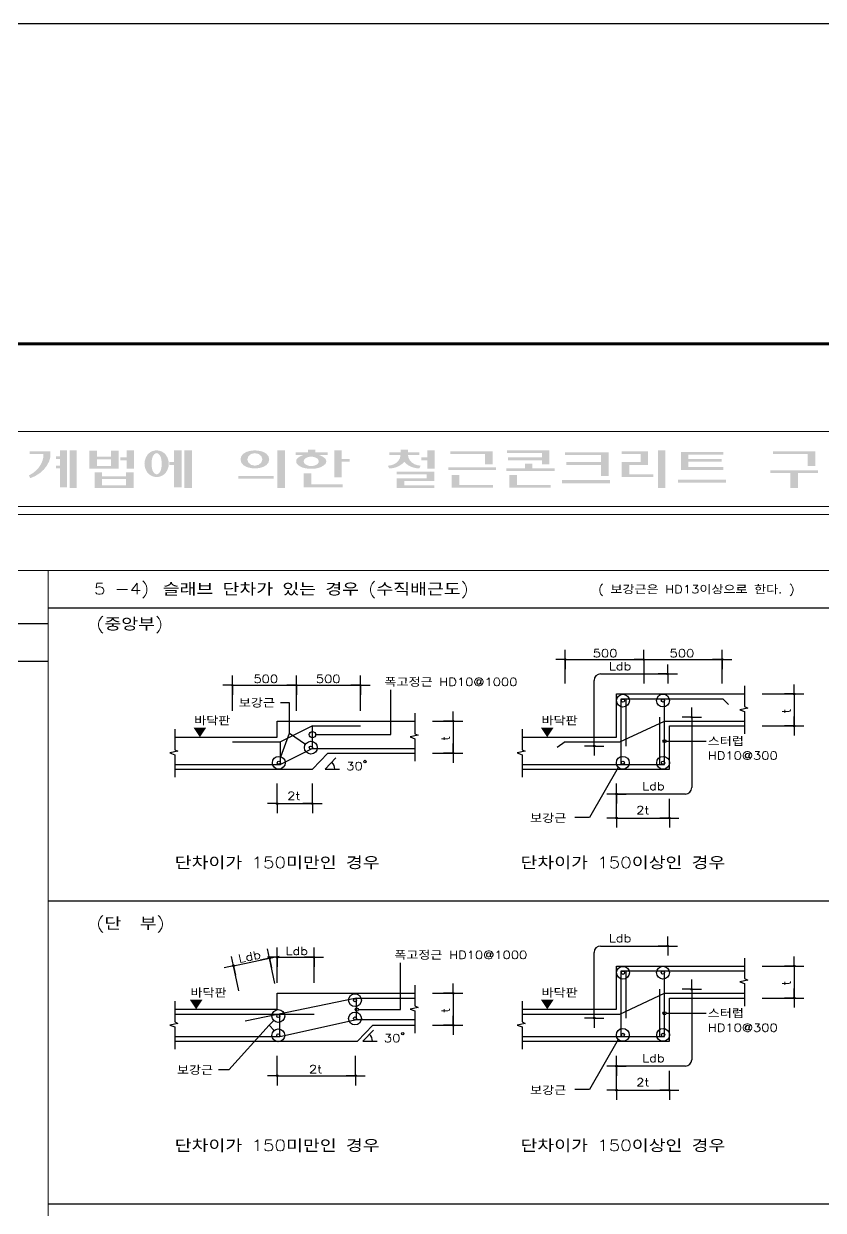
# Model space of a CAD drawing. Header units: millimetres. Extents: x 2237537 to 2823092, y 532110 to 734861.
# Drawn here: x 2669247 to 2689361, y 572188 to 602024 of the extents above; entities that cross this region are included whole.
import ezdxf
from ezdxf.lldxf.tags import DXFTag

# ---------------------------------------------------------------- set-up
doc = ezdxf.new("R2010")
doc.units = ezdxf.units.MM
doc.header["$LTSCALE"] = 300
doc.header["$MEASUREMENT"] = 0
doc.layers.get('0').update_dxf_attribs({"lineweight": 0})
for name, color, linetype in [('1', 1, 'DASHED'), ('2', 2, 'Continuous'), ('3', 3, 'Continuous'), ('4', 4, 'Continuous'), ('FORM', 4, 'Continuous'), ('hid', 7, 'DASHED2'), ('WAL', 3, 'Continuous')]:
    doc.layers.add(name, color=color, linetype=linetype)
doc.layers.add('text', color=7, linetype='Continuous', lineweight=30)
doc.layers.add('가구', color=8, linetype='Continuous', lineweight=5)
doc.styles.add('HS', font='romans__.ttf', dxfattribs={"width": 1.1, "bigfont": 'ghs'})
tags = doc.linetypes.add('DASHED', pattern=[3, 2, -1]).pattern_tags.tags
tags[6:7] = [DXFTag(74, 4), DXFTag(75, 0), DXFTag(340, '0'), DXFTag(46, 1.0), DXFTag(50, 0.0), DXFTag(44, 0.0), DXFTag(45, 0.0)]
tags[4:5] = [DXFTag(74, 4), DXFTag(75, 0), DXFTag(340, '0'), DXFTag(46, 1.0), DXFTag(50, 0.0), DXFTag(44, 0.0), DXFTag(45, 0.0)]
tags = doc.linetypes.add('DASHED2', pattern=[0.375, 0.25, -0.125]).pattern_tags.tags
tags[6:7] = [DXFTag(74, 4), DXFTag(75, 0), DXFTag(340, '0'), DXFTag(46, 1.0), DXFTag(50, 0.0), DXFTag(44, 0.0), DXFTag(45, 0.0)]
tags[4:5] = [DXFTag(74, 4), DXFTag(75, 0), DXFTag(340, '0'), DXFTag(46, 1.0), DXFTag(50, 0.0), DXFTag(44, 0.0), DXFTag(45, 0.0)]
tags = doc.linetypes.add('HIDDEN', pattern=[2, 1, -1]).pattern_tags.tags
tags[6:7] = [DXFTag(74, 4), DXFTag(75, 0), DXFTag(340, '0'), DXFTag(46, 1.0), DXFTag(50, 0.0), DXFTag(44, 0.0), DXFTag(45, 0.0)]
tags[4:5] = [DXFTag(74, 4), DXFTag(75, 0), DXFTag(340, '0'), DXFTag(46, 1.0), DXFTag(50, 0.0), DXFTag(44, 0.0), DXFTag(45, 0.0)]

# ---------------------------------------------------------------- blocks, each defined once
blk = doc.blocks.new('P')
at = {"layer": '2'}
for q in [(-600, 0), (0, 600), (600, 0), (0, -600)]:
    blk.add_line((0, 0), q, dxfattribs=at)
at = {"layer": '4'}
for radius in [50, 25]:
    blk.add_circle((0, 0), radius, dxfattribs=at)
blk = doc.blocks.new('C')
at = {"layer": '2'}
for p, q in [((0, 500), (0, -784)), ((200, -884), (-300, -984)), ((-300, -984), (0, -1096)), ((0, -784), (200, -884)), ((0, -1096), (0, -2500))]:
    blk.add_line(p, q, dxfattribs=at)
blk = doc.blocks.new('FORM')
at = {"layer": 'FORM', "flags": 128}
blk.add_lwpolyline([(162564, 26543), (159542, 26543), (159542, 23521), (162564, 23521), (162564, 58478), (159542, 58478), (159542, 55456), (162564, 55456), (162564, 58478), (115719, 58478), (115719, 55456), (118742, 55456), (118742, 58478), (115719, 58478), (115719, 23521), (118742, 23521), (118742, 26543), (115719, 26543), (115719, 23521), (162564, 23521)], dxfattribs=at)
at = {"layer": 'FORM', "const_width": 37.8}
blk.add_lwpolyline([(120245, 27347), (120245, 54452), (159038, 54452), (159038, 27347)], close=True, dxfattribs=at)

msp = doc.modelspace()

# ---------------------------------------------------------------- hatches: boundary and pattern name
at = {"layer": 'text'}
h = msp.add_hatch(color=256, dxfattribs=at)
h.paths.add_polyline_path([(2670062.3, 591147.6), (2670156.8, 591147.6), (2670156.8, 591295.3), (2670334, 591295.3), (2670334, 590369.7), (2670156.8, 590369.7), (2670156.8, 590842.4), (2670062.3, 590842.4), (2670062.3, 590911.3), (2670156.8, 590911.3), (2670156.8, 591078.7), (2670062.3, 591078.7)])
h.paths.add_polyline_path([(2670404.9, 591295.3), (2670582.2, 591295.3), (2670582.2, 590350.1), (2670523.1, 590350.1), (2670404.9, 590350.1)])
h.paths.add_polyline_path([(2669743.3, 591137.8), (2669743.3, 591206.7), (2669400.6, 591206.7), (2669400.6, 591275.6), (2669920.5, 591275.6), (2669920.5, 591137.8), (2669886.4, 591021.7), (2669829.3, 590912), (2669750.9, 590812), (2669653.3, 590724.4), (2669539.4, 590651.8), (2669412.4, 590596.2), (2669377, 590665.1), (2669472.5, 590720.8), (2669556.5, 590788.1), (2669627.1, 590865.4), (2669682.6, 590950.8), (2669721.6, 591042.3)])
h = msp.add_hatch(color=256, dxfattribs=at)
h.paths.add_polyline_path([(2670901.2, 590832.5), (2670901.2, 591285.4), (2671090.2, 591285.4), (2671090.2, 591137.8), (2671444.7, 591137.8), (2671444.7, 591285.4), (2671633.7, 591285.4), (2671633.7, 590832.5)])
h.paths.add_polyline_path([(2671090.2, 590901.4), (2671090.2, 591068.8), (2671444.7, 591068.8), (2671444.7, 590901.4)], flags=16)
h.paths.add_polyline_path([(2671834.6, 590832.5), (2671834.6, 591049.1), (2671681, 591049.1), (2671681, 591118.1), (2671834.6, 591118.1), (2671834.6, 591295.3), (2672023.6, 591295.3), (2672023.6, 590832.5)])
h.paths.add_polyline_path([(2671031.1, 590350.1), (2671031.1, 590743.9), (2671220.2, 590743.9), (2671220.2, 590645.4), (2671822.8, 590645.4), (2671822.8, 590743.9), (2672011.8, 590743.9), (2672011.8, 590350.1)])
h.paths.add_polyline_path([(2671220.2, 590419), (2671220.2, 590576.5), (2671822.8, 590576.5), (2671822.8, 590419)], flags=16)
h = msp.add_hatch(color=256, dxfattribs=at)
h.paths.add_polyline_path([(2672484.4, 591275.6), (2672518.6, 591286.4), (2672554.3, 591292.9), (2672590.8, 591295.1), (2672627.2, 591292.9), (2672662.9, 591286.4), (2672697.1, 591275.6), (2672723.1, 591263.7), (2672747.6, 591249.8), (2672770.5, 591234), (2672791.5, 591216.6), (2672810.4, 591197.6), (2672827.1, 591177.1), (2672865.3, 591108.7), (2672888.8, 591035.7), (2672896.7, 590960.5), (2672888.8, 590885.3), (2672865.3, 590812.4), (2672827.1, 590743.9), (2672810.4, 590723.5), (2672791.5, 590704.5), (2672770.5, 590687), (2672747.6, 590671.3), (2672723.1, 590657.4), (2672697.1, 590645.4), (2672662.9, 590634.7), (2672627.2, 590628.1), (2672590.8, 590625.9), (2672554.3, 590628.1), (2672518.6, 590634.7), (2672484.4, 590645.4), (2672458.5, 590657.4), (2672433.9, 590671.3), (2672411.1, 590687), (2672390.1, 590704.5), (2672371.2, 590723.5), (2672354.5, 590743.9), (2672316.2, 590812.4), (2672292.8, 590885.3), (2672284.9, 590960.5), (2672292.8, 591035.7), (2672316.2, 591108.7), (2672354.5, 591177.1), (2672371.2, 591197.6), (2672390.1, 591216.6), (2672411.1, 591234), (2672433.9, 591249.8), (2672458.5, 591263.7)])
h.paths.add_polyline_path([(2672543.5, 591206.7), (2672556.6, 591217.2), (2672572.8, 591223.9), (2672590.8, 591226.2), (2672608.7, 591223.9), (2672625, 591217.2), (2672638, 591206.7), (2672651.7, 591193.9), (2672663.9, 591180.2), (2672674.7, 591165.7), (2672683.8, 591150.4), (2672691.3, 591134.5), (2672697.1, 591118.1), (2672709.5, 591066.1), (2672717, 591013.5), (2672719.4, 590960.5), (2672717, 590907.6), (2672709.5, 590855), (2672697.1, 590803), (2672691.3, 590786.6), (2672683.8, 590770.7), (2672674.7, 590755.4), (2672663.9, 590740.8), (2672651.7, 590727.1), (2672638, 590714.4), (2672625, 590703.9), (2672608.7, 590697.1), (2672590.8, 590694.8), (2672572.8, 590697.1), (2672556.6, 590703.9), (2672543.5, 590714.4), (2672529.9, 590727.1), (2672517.6, 590740.8), (2672506.9, 590755.4), (2672497.7, 590770.7), (2672490.2, 590786.6), (2672484.4, 590803), (2672472.1, 590855), (2672464.6, 590907.6), (2672462.1, 590960.5), (2672464.6, 591013.5), (2672472.1, 591066.1), (2672484.4, 591118.1), (2672490.2, 591134.5), (2672497.7, 591150.4), (2672506.9, 591165.7), (2672517.6, 591180.2), (2672529.9, 591193.9)], flags=16)
h.paths.add_polyline_path([(2672909.8, 590931), (2672909.8, 590999.9), (2673027.9, 590999.9), (2673027.9, 591295.3), (2673217, 591295.3), (2673217, 590369.7), (2673027.9, 590369.7), (2673027.9, 590931)])
h.paths.add_polyline_path([(2673287.9, 590350.1), (2673287.9, 591295.3), (2673476.9, 591295.3), (2673476.9, 590350.1)])
h = msp.add_hatch(color=256, dxfattribs=at)
h.paths.add_polyline_path([(2674848.9, 591255.9), (2674917.3, 591277.5), (2674988.7, 591290.6), (2675061.6, 591295), (2675134.5, 591290.6), (2675205.9, 591277.5), (2675274.3, 591255.9), (2675352.4, 591211.7), (2675404.5, 591146), (2675422.7, 591068.8), (2675404.5, 590991.6), (2675352.4, 590926), (2675274.3, 590881.7), (2675205.9, 590860.2), (2675134.5, 590847.1), (2675061.6, 590842.7), (2674988.7, 590847.1), (2674917.3, 590860.2), (2674848.9, 590881.7), (2674770.8, 590926), (2674718.7, 590991.6), (2674700.4, 591068.8), (2674718.7, 591146), (2674770.8, 591211.7)])
h.paths.add_polyline_path([(2674872.5, 591068.8), (2674897.9, 591147.6), (2674967.1, 591205.3), (2675061.6, 591226.4), (2675156.1, 591205.3), (2675225.3, 591147.6), (2675250.6, 591068.8), (2675225.3, 590990.1), (2675156.1, 590932.4), (2675061.6, 590911.3), (2674967.1, 590932.4), (2674897.9, 590990.1)], flags=16)
h.paths.add_polyline_path([(2674648, 590586.4), (2674648, 590655.3), (2675534.2, 590655.3), (2675534.2, 590586.4)])
h.paths.add_polyline_path([(2675628.7, 590350.1), (2675628.7, 591295.3), (2675817.8, 591295.3), (2675817.8, 590350.1)])
h = msp.add_hatch(color=256, dxfattribs=at)
h.paths.add_polyline_path([(2676278.6, 591177.1), (2676089.5, 591177.1), (2676089.5, 591246.1), (2676396.7, 591246.1), (2676396.7, 591315), (2676585.8, 591315), (2676585.8, 591246.1), (2676893, 591246.1), (2676893, 591177.1), (2676680.3, 591177.1), (2676709.1, 591166.7), (2676736.9, 591154.4), (2676763.4, 591140.4), (2676788.5, 591124.7), (2676812, 591107.3), (2676833.9, 591088.5), (2676846.8, 591066.9), (2676854.7, 591043.6), (2676857.3, 591019.6), (2676854.7, 590995.5), (2676846.8, 590972.3), (2676833.9, 590950.7), (2676808.5, 590929.6), (2676781.3, 590910.2), (2676752.3, 590892.7), (2676721.7, 590877.1), (2676689.8, 590863.6), (2676656.7, 590852.2), (2676592.3, 590840.4), (2676526.8, 590833.9), (2676460.8, 590832.8), (2676395.1, 590837.2), (2676330.2, 590847), (2676266.8, 590862.1), (2676239.7, 590872.5), (2676213.8, 590884.8), (2676189.2, 590898.9), (2676166.1, 590914.7), (2676144.6, 590932), (2676125, 590950.7), (2676112.1, 590972.3), (2676104.2, 590995.5), (2676101.5, 591019.6), (2676104.2, 591043.6), (2676112.1, 591066.9), (2676125, 591088.5), (2676146.3, 591107.8), (2676169.6, 591125.5), (2676194.6, 591141.4), (2676221.3, 591155.4), (2676249.4, 591167.3)])
h.paths.add_polyline_path([(2676337.6, 591098.4), (2676381.2, 591119.7), (2676429.2, 591133), (2676479.4, 591137.4), (2676529.7, 591133), (2676577.7, 591119.7), (2676621.2, 591098.4), (2676646.4, 591076.6), (2676662.6, 591049.5), (2676668.1, 591019.6), (2676662.6, 590989.7), (2676646.4, 590962.6), (2676621.2, 590940.8), (2676577.7, 590919.5), (2676529.7, 590906.2), (2676479.4, 590901.8), (2676429.2, 590906.2), (2676381.2, 590919.5), (2676337.6, 590940.8), (2676312.4, 590962.6), (2676296.3, 590989.7), (2676290.8, 591019.6), (2676296.3, 591049.5), (2676312.4, 591076.6)], flags=16)
h.paths.add_polyline_path([(2677058.4, 590615.9), (2677058.4, 591295.3), (2677247.4, 591295.3), (2677247.4, 591078.7), (2677448.3, 591078.7), (2677448.3, 591009.8), (2677247.4, 591009.8), (2677247.4, 590615.9)])
h.paths.add_polyline_path([(2676290.4, 590714.4), (2676479.4, 590714.4), (2676479.4, 590438.7), (2677271.1, 590438.7), (2677271.1, 590369.7), (2676290.4, 590369.7)])
h = msp.add_hatch(color=256, dxfattribs=at)
h.paths.add_polyline_path([(2679399.2, 590832.5), (2679399.2, 591049.1), (2679245.6, 591049.1), (2679245.6, 591118.1), (2679399.2, 591118.1), (2679399.2, 591295.3), (2679588.3, 591295.3), (2679588.3, 590832.5)])
h.paths.add_polyline_path([(2678631.2, 590694.7), (2678631.2, 590763.6), (2679576.4, 590763.6), (2679576.4, 590527.3), (2678820.3, 590527.3), (2678820.3, 590419), (2679576.4, 590419), (2679576.4, 590350.1), (2678631.2, 590350.1), (2678631.2, 590596.2), (2679387.4, 590596.2), (2679387.4, 590694.7)])
h.paths.add_polyline_path([(2678725.7, 591177.1), (2678442.2, 591177.1), (2678442.2, 591246.1), (2678725.7, 591246.1), (2678725.7, 591315), (2678914.8, 591315), (2678914.8, 591246.1), (2679198.4, 591246.1), (2679198.4, 591177.1), (2678914.8, 591177.1), (2678927.1, 591108.9), (2678959.6, 591045.4), (2679010.2, 590990.8), (2679075.8, 590948.6), (2679151.9, 590921.5), (2679233.8, 590911.3), (2679198.4, 590842.4), (2679124.6, 590847.9), (2679052.8, 590863.1), (2678984.8, 590887.6), (2678922.4, 590920.8), (2678867, 590961.9), (2678820.3, 591009.8), (2678773.5, 590961.9), (2678718.2, 590920.8), (2678655.7, 590887.6), (2678587.8, 590863.1), (2678516, 590847.9), (2678442.2, 590842.4), (2678406.7, 590911.3), (2678488.6, 590921.5), (2678564.8, 590948.6), (2678630.3, 590990.8), (2678680.9, 591045.4), (2678713.5, 591108.9)])
h = msp.add_hatch(color=256, dxfattribs=at)
h.paths.add_polyline_path([(2679978.2, 591206.7), (2679978.2, 591275.6), (2681041.6, 591275.6), (2681041.6, 590940.8), (2680852.5, 590940.8), (2680852.5, 591206.7)])
h.paths.add_polyline_path([(2679930.9, 590803), (2679930.9, 590871.9), (2681124.3, 590871.9), (2681124.3, 590803)])
h.paths.add_polyline_path([(2680013.6, 590359.9), (2680013.6, 590675), (2680202.7, 590675), (2680202.7, 590428.8), (2681053.4, 590428.8), (2681053.4, 590359.9)])
h = msp.add_hatch(color=256, dxfattribs=at)
h.paths.add_polyline_path([(2681407.8, 591226.4), (2681407.8, 591295.3), (2682471.2, 591295.3), (2682471.2, 590940.8), (2682282.2, 590940.8), (2682282.2, 591049.1), (2681431.5, 591049.1), (2681431.5, 591118.1), (2682282.2, 591118.1), (2682282.2, 591226.4)])
h.paths.add_polyline_path([(2681384.2, 590773.4), (2681384.2, 590842.4), (2681856.8, 590842.4), (2681856.8, 590960.5), (2682045.9, 590960.5), (2682045.9, 590842.4), (2682601.2, 590842.4), (2682601.2, 590773.4)])
h.paths.add_polyline_path([(2681466.9, 590359.9), (2681466.9, 590675), (2681656, 590675), (2681656, 590428.8), (2682506.7, 590428.8), (2682506.7, 590359.9)])
h = msp.add_hatch(color=256, dxfattribs=at)
h.paths.add_polyline_path([(2682861.1, 591177.1), (2682861.1, 591246.1), (2683960, 591246.1), (2683960, 590655.3), (2683770.9, 590655.3), (2683770.9, 590931), (2682896.6, 590931), (2682896.6, 590999.9), (2683770.9, 590999.9), (2683770.9, 591177.1)])
h.paths.add_polyline_path([(2682790.2, 590468.2), (2682790.2, 590547), (2683995.4, 590547), (2683995.4, 590468.2)])
h = msp.add_hatch(color=256, dxfattribs=at)
h.paths.add_polyline_path([(2684290.8, 590625.7), (2684290.8, 590999.9), (2684763.4, 590999.9), (2684763.4, 591206.7), (2684290.8, 591206.7), (2684290.8, 591275.6), (2684952.5, 591275.6), (2684952.5, 590931), (2684479.8, 590931), (2684479.8, 590694.7), (2685082.4, 590694.7), (2685082.4, 590625.7)])
h.paths.add_polyline_path([(2685200.6, 590350.1), (2685200.6, 591295.3), (2685389.6, 591295.3), (2685389.6, 590350.1)])
h = msp.add_hatch(color=256, dxfattribs=at)
h.paths.add_polyline_path([(2685779.5, 590803), (2685779.5, 591255.9), (2686842.9, 591255.9), (2686842.9, 591187), (2685968.6, 591187), (2685968.6, 591078.7), (2686807.5, 591078.7), (2686807.5, 591009.8), (2685968.6, 591009.8), (2685968.6, 590881.7), (2686842.9, 590881.7), (2686842.9, 590803)])
h.paths.add_polyline_path([(2685708.6, 590487.9), (2685708.6, 590556.8), (2686913.8, 590556.8), (2686913.8, 590487.9)])
h = msp.add_hatch(color=256, dxfattribs=at)
h.paths.add_polyline_path([(2688096.7, 591206.7), (2688096.7, 591275.6), (2689160.1, 591275.6), (2689160.1, 590901.4), (2688971.1, 590901.4), (2688971.1, 591206.7)])
h.paths.add_polyline_path([(2688025.8, 590724.2), (2688025.8, 590793.1), (2689231, 590793.1), (2689231, 590724.2), (2688722.9, 590724.2), (2688722.9, 590350.1), (2688533.9, 590350.1), (2688533.9, 590724.2)])

# ---------------------------------------------------------------- linework, layer by layer
for p, q in [((2712465.4, 589685.9, -1000), (2646873.3, 589685.9, -1000)), ((2712465.4, 588273.2, -1000), (2646873.3, 588273.2, -1000)), ((2669862.3, 541857.8, -1000), (2669862.3, 588273.2, -1000))]:
    msp.add_line(p, q)
at = {"layer": '1', "color": 7}
for p, q in [((2692434.3, 587331.3, -1000), (2669862.3, 587331.3, -1000)), ((2669862.3, 586931, -1000), (2646873.3, 586931, -1000)), ((2669862.3, 585989.2, -1000), (2646873.3, 585989.2, -1000)), ((2669862.3, 572349.3, -1000), (2692434.3, 572349.3, -1000))]:
    msp.add_line(p, q, dxfattribs=at)
at = {"layer": '2'}
for p, q in [((2682871.1, 585432.6, -1000), (2682871.1, 586036.6, -1000)), ((2682871.1, 586036.6, -1000), (2686817, 586036.6, -1000)), ((2684844.1, 586036.6, -1000), (2684844.1, 585432.6, -1000)), ((2686817, 585432.6, -1000), (2686817, 586036.6, -1000)), ((2674496.2, 584748.1, -1000), (2674496.2, 585392.4, -1000)), ((2674496.2, 585392.4, -1000), (2677717.3, 585392.4, -1000)), ((2676106.8, 584748.1, -1000), (2676106.8, 585392.4, -1000)), ((2677717.3, 584748.1, -1000), (2677717.3, 585392.4, -1000)), ((2683595.9, 583862.3, -1000), (2683595.9, 585513.2, -1000)), ((2683756.9, 585674.2, -1000), (2685448, 585674.2, -1000)), ((2678482.3, 584148.4, -1000), (2678482.3, 585271.6, -1000)), ((2684159.6, 584084.2, -1000), (2684159.6, 585171.3, -1000)), ((2684159.6, 585171.3, -1000), (2687380.7, 585171.3, -1000)), ((2687380.7, 585372.7, -1000), (2687380.7, 584855.7, -1000)), ((2687823.6, 585171.3, -1000), (2688628.9, 585171.3, -1000)), ((2688628.9, 585171.3, -1000), (2688628.9, 584366.1, -1000)), ((2675930, 584949.5, -1000), (2675704.1, 584949.5, -1000)), ((2675930, 584184.2, -1000), (2675930, 584949.5, -1000)), ((2687461.2, 584815.4, -1000), (2687259.9, 584775.2, -1000)), ((2687380.7, 584855.7, -1000), (2687461.2, 584815.4, -1000)), ((2675623.6, 584486.8, -1000), (2679086.3, 584486.8, -1000)), ((2675623.6, 584084.2, -1000), (2675623.6, 584486.8, -1000)), ((2679086.3, 584688.2, -1000), (2679086.3, 584171.2, -1000)), ((2679529.2, 584486.8, -1000), (2680052.6, 584486.8, -1000)), ((2680052.6, 584486.8, -1000), (2680052.6, 583681.6, -1000)), ((2686052, 584587.1, -1000), (2686052, 582815.5, -1000)), ((2687259.9, 584775.2, -1000), (2687380.7, 584729.9, -1000)), ((2687380.7, 584729.9, -1000), (2687380.7, 584164.7, -1000)), ((2675718.1, 583591.6, -1000), (2675930, 584184.2, -1000)), ((2675930, 584184.2, -1000), (2676337.6, 583910.5, -1000)), ((2681784, 584285.5, -1000), (2681784, 583768.6, -1000)), ((2685488.3, 584366.1, -1000), (2687380.7, 584366.1, -1000)), ((2685488.3, 583278.9, -1000), (2685488.3, 584366.1, -1000)), ((2687823.6, 584366.1, -1000), (2688628.9, 584366.1, -1000)), ((2676589.9, 584148.4, -1000), (2678482.3, 584148.4, -1000)), ((2679166.8, 584130.9, -1000), (2678965.5, 584090.7, -1000)), ((2678965.5, 584090.7, -1000), (2679086.3, 584045.4, -1000)), ((2679086.3, 584171.2, -1000), (2679166.8, 584130.9, -1000)), ((2679086.3, 584045.4, -1000), (2679086.3, 583480.2, -1000)), ((2685407.8, 583983.1, -1000), (2686414.4, 583983.1, -1000)), ((2676509.4, 583278.9, -1000), (2676894.9, 583681.6, -1000)), ((2676894.9, 583681.6, -1000), (2679086.3, 583681.6, -1000)), ((2679529.2, 583681.6, -1000), (2680052.6, 583681.6, -1000)), ((2681864.5, 583728.3, -1000), (2681663.2, 583688, -1000)), ((2681663.2, 583688, -1000), (2681784, 583642.7, -1000)), ((2681784, 583768.6, -1000), (2681864.5, 583728.3, -1000)), ((2681784, 583642.7, -1000), (2681784, 583077.6, -1000)), ((2676831.5, 583278.9, -1000), (2677101.4, 583560.8, -1000)), ((2684204.5, 583325.7, -1000), (2683478.7, 582066.9, -1000)), ((2673046.7, 583278.9, -1000), (2676509.4, 583278.9, -1000)), ((2676831.5, 583278.9, -1000), (2677193.9, 583278.9, -1000)), ((2681784, 583278.9, -1000), (2685488.3, 583278.9, -1000)), ((2675623.6, 582412.8, -1000), (2675623.6, 582916.5, -1000)), ((2676509.4, 582412.8, -1000), (2676509.4, 582916.5, -1000)), ((2684159.6, 582050.4, -1000), (2684159.6, 582916.5, -1000)), ((2675704.1, 582412.8, -1000), (2676509.4, 582412.8, -1000)), ((2685890.9, 582654.4, -1000), (2684159.6, 582654.4, -1000)), ((2685488.3, 582050.4, -1000), (2685488.3, 582533.6, -1000)), ((2683478.7, 582066.9, -1000), (2683110, 582066.9, -1000)), ((2684240.1, 582050.4, -1000), (2685488.3, 582050.4, -1000)), ((2683756.9, 578832.4, -1000), (2685448, 578832.4, -1000)), ((2674525.9, 578335.7, -1000), (2675432.5, 578524.6, -1000)), ((2675563.9, 577893.9, -1000), (2675432.5, 578524.6, -1000)), ((2675623.6, 578550.6, -1000), (2676549.7, 578550.6, -1000)), ((2675623.6, 577906.3, -1000), (2675623.6, 578550.6, -1000)), ((2676549.7, 577906.3, -1000), (2676549.7, 578550.6, -1000)), ((2683595.9, 577020.5, -1000), (2683595.9, 578671.4, -1000)), ((2687380.7, 578530.9, -1000), (2687380.7, 578013.9, -1000)), ((2674657.2, 577705, -1000), (2674525.9, 578335.7, -1000)), ((2678729.3, 577235.7, -1000), (2678729.3, 578408.2, -1000)), ((2684159.6, 577242.4, -1000), (2684159.6, 578329.5, -1000)), ((2684159.6, 578329.5, -1000), (2687380.7, 578329.5, -1000)), ((2687823.6, 578329.5, -1000), (2688628.9, 578329.5, -1000)), ((2688628.9, 578329.5, -1000), (2688628.9, 577524.3, -1000)), ((2687461.2, 577973.6, -1000), (2687259.9, 577933.4, -1000)), ((2687259.9, 577933.4, -1000), (2687380.7, 577888.1, -1000)), ((2687380.7, 578013.9, -1000), (2687461.2, 577973.6, -1000)), ((2675623.6, 577242.4, -1000), (2675623.6, 577645.1, -1000)), ((2675623.6, 577645.1, -1000), (2679086.3, 577645.1, -1000)), ((2679086.3, 577846.4, -1000), (2679086.3, 577329.4, -1000)), ((2679529.2, 577645.1, -1000), (2680052.6, 577645.1, -1000)), ((2680052.6, 577645.1, -1000), (2680052.6, 576839.8, -1000)), ((2686052, 577745.3, -1000), (2686052, 575973.7, -1000)), ((2687380.7, 577888.1, -1000), (2687380.7, 577322.9, -1000)), ((2673046.7, 577443.7, -1000), (2673046.7, 576926.8, -1000)), ((2679086.3, 577329.4, -1000), (2679166.8, 577289.1, -1000)), ((2681784, 577443.7, -1000), (2681784, 576926.8, -1000)), ((2685488.3, 576437.1, -1000), (2685488.3, 577524.3, -1000)), ((2685488.3, 577524.3, -1000), (2687380.7, 577524.3, -1000)), ((2687823.6, 577524.3, -1000), (2688628.9, 577524.3, -1000)), ((2677667.8, 577235.7, -1000), (2678729.3, 577235.7, -1000)), ((2679166.8, 577289.1, -1000), (2678965.5, 577248.9, -1000)), ((2678965.5, 577248.9, -1000), (2679086.3, 577203.6, -1000)), ((2679086.3, 577203.6, -1000), (2679086.3, 576638.4, -1000)), ((2685407.8, 577141.3, -1000), (2686414.4, 577141.3, -1000)), ((2673127.2, 576886.5, -1000), (2672925.9, 576846.2, -1000)), ((2672925.9, 576846.2, -1000), (2673046.7, 576800.9, -1000)), ((2673046.7, 576926.8, -1000), (2673127.2, 576886.5, -1000)), ((2673046.7, 576800.9, -1000), (2673046.7, 576235.8, -1000)), ((2675423.2, 576840.4, -1000), (2674407.5, 575718.1, -1000)), ((2675538.3, 576957.3, -1000), (2675423.2, 576840.4, -1000)), ((2675423.2, 576840.4, -1000), (2675543.6, 576706.3, -1000)), ((2677645.3, 576437.1, -1000), (2678030.8, 576839.8, -1000)), ((2678030.8, 576839.8, -1000), (2679086.3, 576839.8, -1000)), ((2679529.2, 576839.8, -1000), (2680052.6, 576839.8, -1000)), ((2681864.5, 576886.5, -1000), (2681663.2, 576846.2, -1000)), ((2681663.2, 576846.2, -1000), (2681784, 576800.9, -1000)), ((2681784, 576926.8, -1000), (2681864.5, 576886.5, -1000)), ((2681784, 576800.9, -1000), (2681784, 576235.8, -1000)), ((2673046.7, 576437.1, -1000), (2677645.3, 576437.1, -1000)), ((2677779.9, 576437.1, -1000), (2678049.7, 576719, -1000)), ((2677779.9, 576437.1, -1000), (2678142.2, 576437.1, -1000)), ((2681784, 576437.1, -1000), (2685488.3, 576437.1, -1000)), ((2684204.5, 576483.9, -1000), (2683478.7, 575225.1, -1000)), ((2675623.6, 575571, -1000), (2675623.6, 576074.8, -1000)), ((2677596.5, 575571, -1000), (2677596.5, 576074.8, -1000)), ((2684159.6, 575208.6, -1000), (2684159.6, 576074.8, -1000)), ((2674407.5, 575718.1, -1000), (2674146.7, 575718.1, -1000)), ((2675704.1, 575571, -1000), (2677596.5, 575571, -1000)), ((2685890.9, 575812.6, -1000), (2684159.6, 575812.6, -1000)), ((2685488.3, 575208.6, -1000), (2685488.3, 575691.8, -1000)), ((2683478.7, 575225.1, -1000), (2683110, 575225.1, -1000)), ((2684240.1, 575208.6, -1000), (2685488.3, 575208.6, -1000))]:
    msp.add_line(p, q, dxfattribs=at)
at = {"layer": '2', "elevation": -1000}
for points in [[(2673679.7, 584084.2, 0, 322.1, 0), (2673679.7, 584325.8, 322.1, 322.1, 0)], [(2682417, 584084.2, 0, 322.1, 0), (2682417, 584325.8, 322.1, 322.1, 0)], [(2673584.9, 577242.4, 0, 322.1, 0), (2673584.9, 577484, 322.1, 322.1, 0)], [(2682417, 577242.4, 0, 322.1, 0), (2682417, 577484, 322.1, 322.1, 0)]]:
    msp.add_lwpolyline(points, format="xyseb", dxfattribs=at)
for points in [[(2673046.7, 584084.2), (2675623.6, 584084.2)], [(2681784, 584084.2), (2684159.6, 584084.2)], [(2673046.7, 577242.4), (2675623.6, 577242.4)], [(2681784, 577242.4), (2684159.6, 577242.4)]]:
    msp.add_lwpolyline(points, dxfattribs=at)
at = {"layer": '2', "linetype": 'HIDDEN'}
msp.add_circle((2676509.4, 584148.4, -1000), 80.5, dxfattribs=at)
at = {"layer": '2'}
for centre in [(2685367.5, 583983.1, -1000), (2677627.6, 577235.7, -1000), (2685367.5, 577141.3, -1000)]:
    msp.add_circle(centre, 40.3, dxfattribs=at)
for centre, radius, start, end in [((2683756.9, 585513.2, -1000), 161.1, 90, 180), ((2676831.5, 583278.9, -1000), 241.6, 0, 46.24666), ((2685890.9, 582815.5, -1000), 161.1, 270, 0), ((2683756.9, 578671.4, -1000), 161.1, 90, 180), ((2677779.9, 576437.1, -1000), 241.6, 0, 46.24666), ((2685890.9, 575973.7, -1000), 161.1, 270, 0)]:
    msp.add_arc(centre, radius, start, end, dxfattribs=at)
at = {"layer": '3', "color": 7}
msp.add_line((2669862.3, 579972.7, -1000), (2692434.3, 579972.7, -1000), dxfattribs=at)
at = {"layer": '4'}
for p, q in [((2684280.4, 583399.7, -1000), (2684280.4, 585050.5, -1000)), ((2684280.4, 585050.5, -1000), (2686836.7, 585050.5, -1000)), ((2684401.2, 583862.3, -1000), (2684401.2, 585050.5, -1000)), ((2685367.5, 583399.7, -1000), (2685367.5, 585050.5, -1000)), ((2686836.7, 585050.5, -1000), (2686978.1, 584909.2, -1000)), ((2684240.1, 583963.4, -1000), (2685367.5, 584486.8, -1000)), ((2685246.7, 583399.7, -1000), (2685246.7, 584587.1, -1000)), ((2685367.5, 584486.8, -1000), (2687380.7, 584486.8, -1000)), ((2676509.4, 584366.1, -1000), (2675704.1, 583963.4, -1000)), ((2676509.4, 584366.1, -1000), (2677717.3, 584366.1, -1000)), ((2676509.4, 583802.4, -1000), (2676509.4, 584366.1, -1000)), ((2674496.2, 583963.4, -1000), (2675704.1, 583963.4, -1000)), ((2675704.1, 583399.7, -1000), (2675704.1, 583963.4, -1000)), ((2682871.1, 583963.4, -1000), (2682669.8, 583822.1, -1000)), ((2682871.1, 583963.4, -1000), (2684240.1, 583963.4, -1000)), ((2676509.4, 583802.4, -1000), (2675704.1, 583399.7, -1000)), ((2676509.4, 583802.4, -1000), (2679086.3, 583802.4, -1000)), ((2673046.7, 583399.7, -1000), (2675704.1, 583399.7, -1000)), ((2681784, 583399.7, -1000), (2685367.5, 583399.7, -1000)), ((2684280.4, 576557.9, -1000), (2684280.4, 578208.7, -1000)), ((2684280.4, 578208.7, -1000), (2687380.7, 578208.7, -1000)), ((2684401.2, 577020.5, -1000), (2684401.2, 578208.7, -1000)), ((2685367.5, 576557.9, -1000), (2685367.5, 578208.7, -1000)), ((2684240.1, 577121.6, -1000), (2685367.5, 577645.1, -1000)), ((2685246.7, 576557.9, -1000), (2685246.7, 577745.3, -1000)), ((2685367.5, 577645.1, -1000), (2687380.7, 577645.1, -1000)), ((2677622.7, 577524.3, -1000), (2674818.3, 576940, -1000)), ((2677622.7, 576982.1, -1000), (2677622.7, 577524.3, -1000)), ((2677622.7, 577524.3, -1000), (2679086.3, 577524.3, -1000)), ((2675690.1, 576557.9, -1000), (2675690.1, 577121.6, -1000)), ((2681784, 577121.6, -1000), (2684240.1, 577121.6, -1000)), ((2675690.1, 576557.9, -1000), (2677622.7, 576982.1, -1000)), ((2677605.5, 576982.1, -1000), (2679086.3, 576982.1, -1000)), ((2673046.7, 576557.9, -1000), (2675690.1, 576557.9, -1000)), ((2681784, 576557.9, -1000), (2685367.5, 576557.9, -1000))]:
    msp.add_line(p, q, dxfattribs=at)
at = {"layer": '4', "elevation": -1000}
msp.add_lwpolyline([(2673046.7, 577121.6), (2676549.7, 577121.6)], dxfattribs=at)
at = {"layer": 'hid', "color": 2, "linetype": 'HIDDEN'}
for centre in [(2684322.1, 585001.6, -1000), (2685327.3, 585006.2, -1000), (2676471.4, 583820.7, -1000), (2675663.9, 583440, -1000), (2684317.9, 583440, -1000), (2685331.5, 583440, -1000), (2684322.1, 578159.8, -1000), (2685327.3, 578164.4, -1000), (2677581.7, 577471.4, -1000), (2675651.2, 577072.1, -1000), (2677579.6, 577010.4, -1000), (2675651.2, 576586.5, -1000), (2684317.9, 576598.2, -1000), (2685331.5, 576598.2, -1000)]:
    msp.add_circle(centre, 161.1, dxfattribs=at)
at = {"layer": 'text'}
for centre in [(2677832, 583470.9, -1000), (2678780.3, 576629.1, -1000)]:
    msp.add_circle(centre, 31.5, dxfattribs=at)
at = {"layer": 'WAL'}
for centre in [(2684322.1, 585001.6, -1000), (2685327.3, 585006.2, -1000), (2676471.4, 583820.7, -1000), (2675663.9, 583440, -1000), (2684317.9, 583440, -1000), (2685331.5, 583440, -1000), (2684322.1, 578159.8, -1000), (2685327.3, 578164.4, -1000), (2677581.7, 577471.4, -1000), (2675651.2, 577072.1, -1000), (2677579.6, 577010.4, -1000), (2675651.2, 576586.5, -1000), (2684317.9, 576598.2, -1000), (2685331.5, 576598.2, -1000)]:
    msp.add_circle(centre, 40.3, dxfattribs=at)
at = {"layer": '가구'}
for p, q in [((2660186.3, 591773.1), (2698995, 591773.1)), ((2660186.3, 589888.4), (2698995, 589888.4))]:
    msp.add_line(p, q, dxfattribs=at)

# ---------------------------------------------------------------- block references
at = {"xscale": 2, "yscale": 2, "zscale": 2}
msp.add_blockref('FORM', (2404275.7, 485067.7), dxfattribs=at)
at = {"layer": '2', "xscale": 0.4026408749632537, "yscale": 0.4026408749632537, "zscale": 0.4026408749999746}
for name, p in [('P', (2682871.1, 586036.6, -1000)), ('P', (2684844.1, 586036.6, -1000)), ('P', (2686817, 586036.6, -1000)), ('P', (2685448, 585674.2, -1000)), ('P', (2674496.2, 585392.4, -1000)), ('P', (2676106.8, 585392.4, -1000)), ('P', (2677717.3, 585392.4, -1000)), ('P', (2688628.9, 585171.3, -1000)), ('P', (2686052, 584587.1, -1000)), ('P', (2680052.6, 584486.8, -1000)), ('P', (2688628.9, 584366.1, -1000)), ('C', (2673046.7, 584084.2, -1000)), ('P', (2680052.6, 583681.6, -1000)), ('P', (2683595.9, 583862.3, -1000)), ('P', (2684159.6, 582654.4, -1000)), ('P', (2675623.6, 582412.8, -1000)), ('P', (2676509.4, 582412.8, -1000)), ('P', (2684159.6, 582050.4, -1000)), ('P', (2685488.3, 582050.4, -1000)), ('P', (2685448, 578832.4, -1000)), ('P', (2675623.6, 578550.6, -1000)), ('P', (2676549.7, 578550.6, -1000)), ('P', (2688628.9, 578329.5, -1000)), ('P', (2686052, 577745.3, -1000)), ('P', (2680052.6, 577645.1, -1000)), ('P', (2688628.9, 577524.3, -1000)), ('P', (2680052.6, 576839.8, -1000)), ('P', (2683595.9, 577020.5, -1000)), ('P', (2684159.6, 575812.6, -1000)), ('P', (2675623.6, 575571, -1000)), ('P', (2677596.5, 575571, -1000)), ('P', (2684159.6, 575208.6, -1000)), ('P', (2685488.3, 575208.6, -1000))]:
    msp.add_blockref(name, p, dxfattribs=at)
at = {"layer": '2', "xscale": 0.4026408749505302, "yscale": 0.4026408749632537, "zscale": 0.4026408749999746, "rotation": 11.76828893742654}
for p in [(2674525.9, 578335.7, -1000), (2675432.5, 578524.6, -1000)]:
    msp.add_blockref('P', p, dxfattribs=at)

# ---------------------------------------------------------------- texts
at = {"layer": '1', "color": 4, "style": 'HS', "width": 1.2}
for s, height, p in [('5 -4)', 281.85, (2671013.6, 587676.8, -1000)), ('  슬래브 단차가 있는 경우 (수직배근도)', 281.849, (2672279, 587671.7, -1000))]:
    msp.add_text(s, height=height, dxfattribs=at).set_placement(p)
at = {"layer": 'text', "style": 'HS', "width": 1.2}
for s, height, p in [('( 보강근은 HD13이상으로 한다. )', 201.32, (2683695.2, 587701.8, -1000)), ('(중앙부)', 281.85, (2671073.7, 586792.9, -1000)), ('500', 201.32, (2683561.7, 586093, -1000)), ('500', 201.32, (2685494.4, 586093, -1000)), ('Ldb', 201.32, (2683964.4, 585770.9, -1000)), ('500', 201.32, (2675025.8, 585448.8, -1000)), ('500', 201.32, (2676596.1, 585448.8, -1000)), ('폭고정근 HD10@1000', 201.32, (2678321.3, 585372.7, -1000)), ('보강근', 201.32, (2674657.2, 584849.2, -1000)), ('바닥판', 201.32, (2673536, 584401.9, -1000)), ('바닥판', 201.32, (2682273.3, 584401.9, -1000)), ('스터럽', 201.32, (2686454.6, 583882.9, -1000)), ('HD10@300', 201.32, (2686454.6, 583520.5, -1000)), ('30', 201.32, (2677359.5, 583257.1, -1000)), ('2t', 201.32, (2675874.9, 582509.5, -1000)), ('Ldb', 201.32, (2684803.8, 582755.5, -1000)), ('보강근', 201.32, (2681985.3, 581950.2, -1000)), ('2t', 201.32, (2684652.5, 582147.1, -1000)), ('단차이가 150미만인 경우', 281.849, (2673046.7, 580792, -1000)), ('단차이가 150이상인 경우', 281.849, (2681743.7, 580792, -1000)), ('(단  부)', 281.85, (2671073.7, 579263.5, -1000)), ('Ldb', 201.32, (2683964.4, 578929.1, -1000)), ('Ldb', 201.32, (2675831, 578607, -1000)), ('폭고정근 HD10@1000', 201.32, (2678568.2, 578509.3, -1000)), ('바닥판', 201.32, (2673441.2, 577560.1, -1000)), ('바닥판', 201.32, (2682273.3, 577560.1, -1000)), ('스터럽', 201.32, (2686454.6, 577041.1, -1000)), ('HD10@300', 201.32, (2686454.6, 576678.7, -1000)), ('30', 201.32, (2678307.9, 576415.3, -1000)), ('보강근', 201.32, (2673102.7, 575615.6, -1000)), ('2t', 201.32, (2676423.7, 575637.3, -1000)), ('Ldb', 201.32, (2684803.8, 575913.7, -1000)), ('보강근', 201.32, (2681985.3, 575108.4, -1000)), ('2t', 201.32, (2684652.5, 575305.3, -1000)), ('단차이가 150미만인 경우', 281.849, (2673046.7, 573679.4, -1000)), ('단차이가 150이상인 경우', 281.849, (2681743.7, 573679.4, -1000))]:
    msp.add_text(s, height=height, dxfattribs=at).set_placement(p)
for s, height, rotation, p in [('t', 201.3, 90, (2688532.2, 584677.3, -1000)), ('t', 201.3, 90, (2679956, 583992.8, -1000)), ('Ldb', 201.32, 11.76829, (2674671.3, 578410.2, -1000)), ('t', 201.3, 90, (2688532.2, 577835.5, -1000)), ('t', 201.3, 90, (2679956, 577151, -1000))]:
    msp.add_text(s, height=height, rotation=rotation, dxfattribs=at).set_placement(p)

doc.saveas('drawing.dxf')
